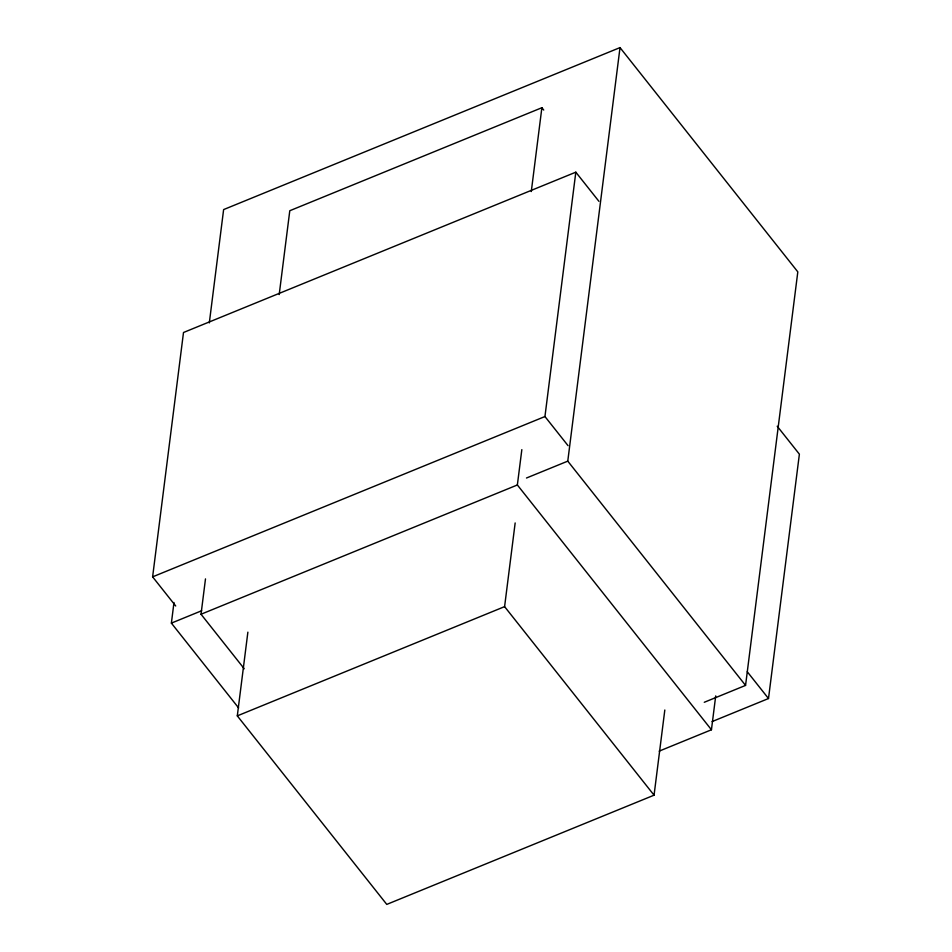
<?xml version="1.0" encoding="UTF-8"?>
<svg xmlns="http://www.w3.org/2000/svg" width="952" height="952" viewBox="0 0 952 952"><rect width="100%" height="100%" fill="white"/><g stroke="black" fill="none" stroke-linecap="round" stroke-linejoin="round"><path stroke-width="1.43" d="M175.715 605.984L152.618 576.852L183.498 332.498L575.817 172.181L598.915 201.312M238.631 707.943L171.384 623.12L173.978 602.509M209.309 322.895L223.625 209.583L620.014 47.6L797.812 271.867L745.559 685.404L704.278 702.278M244.248 668.768L201.027 614.242L205.489 578.899M279.198 294.549L289.789 210.725L541.878 107.719L543.723 110.039M664.817 710.013L654.06 795.182L386.774 904.4L237.298 715.868L247.877 632.164M531.287 191.542L541.878 107.719M659.177 751.128L711.442 729.767L517.364 484.973L521.839 449.63M654.06 795.182L504.596 606.638L515.163 522.945M568.047 445.667L544.949 416.536L575.817 172.181M745.559 685.404L567.773 461.137L620.014 47.6M711.442 729.767L715.714 695.9M712.072 721.592L768.502 698.53L799.382 454.175L777.201 426.21M152.618 576.852L544.949 416.536M171.384 623.12L201.657 610.744M526.48 478.011L567.773 461.137M201.027 614.242L517.364 484.973M237.298 715.868L504.596 606.638M747.26 671.731L768.502 698.53"/></g></svg>
